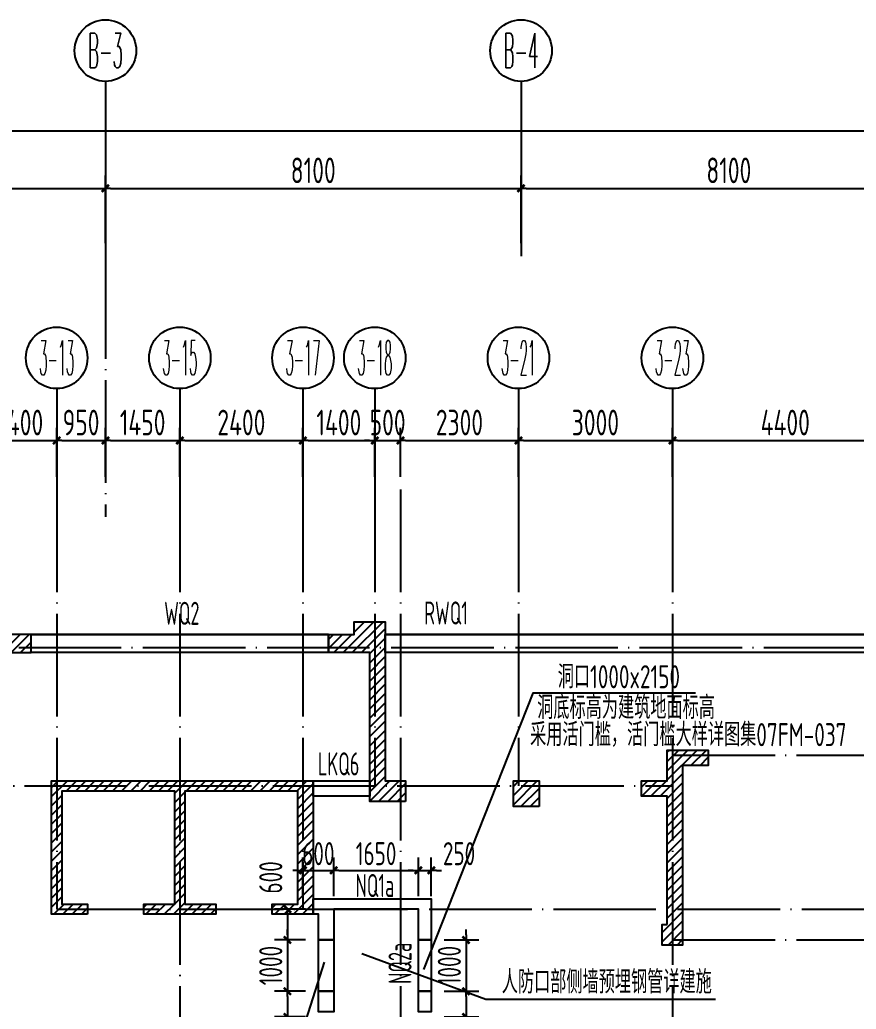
# Model space of a CAD drawing. Header units: millimetres. Extents: x 156735 to 386235, y 467499 to 703525.
# Drawn here: x 208877 to 225179, y 663145 to 682425 of the extents above; entities that cross this region are included whole.
import ezdxf
from ezdxf.enums import TextEntityAlignment as Align

# ---------------------------------------------------------------- set-up
doc = ezdxf.new("R2010")
doc.units = ezdxf.units.MM
doc.header["$LTSCALE"] = 100
doc.header["$PDMODE"] = 35
doc.header["$PDSIZE"] = 200
doc.linetypes.add('DOTE', pattern=[2.42, 2, -0.2, 0.02, -0.2])
for name, color, linetype in [('B-TEXT', 7, 'Continuous'), ('colu-主楼', 7, 'Continuous'), ('h斜线-主楼', 7, 'Continuous'), ('Q-AXIS', 3, 'Continuous'), ('Q-DIM', 4, 'Continuous'), ('Q-dote', 253, 'DOTE'), ('Q-TEXT', 2, 'Continuous'), ('Q-门框', 6, 'Continuous'), ('WALL', 3, 'Continuous'), ('wall-主楼', 2, 'Continuous')]:
    doc.layers.add(name, color=color, linetype=linetype)
doc.styles.add('_TCH_AXIS', font='COMPLEX', dxfattribs={"bigfont": 'GBCBIG'})
doc.styles.add('COMPLEX', font='tssdeng.shx', dxfattribs={"width": 0.7, "bigfont": 'tssdchn.shx'})
doc.styles.add('TSSD_Dimension', font='Tssdeng.shx', dxfattribs={"width": 0.7, "bigfont": 'hztxt.shx'})
doc.styles.add('TSSD_REIN', font='Tssdeng.shx', dxfattribs={"width": 0.7, "bigfont": 'hztxt.shx'})
doc.dimstyles.new('TSSD_100_100$0', dxfattribs={"dimtxt": 300, "dimasz": 100, "dimexe": 250, "dimexo": 250, "dimgap": 100, "dimtad": 1, "dimdec": 0, "dimzin": 0, "dimdsep": 46, "dimtxsty": 'TSSD_Dimension', "dimblk": '_tsdbk', "dimblk1": '_tsdbk', "dimblk2": '_tsdbk', "dimsah": 1, "dimcen": 0, "dimclrt": 7, "dimadec": 0, "dimazin": 0, "dimtfac": 1, "dimtdec": 0, "dimtix": 1, "dimtmove": 2, "dimatfit": 3, "dimldrblk": '_tsdbk', "dimfxl": 1, "dimtolj": 1, "dimtzin": 0, "dimarcsym": 0})
pattern_1 = [(45, (-467527.32, -323147.44), (-89.802561, 89.802561), [])]

# ---------------------------------------------------------------- blocks, each defined once
blk = doc.blocks.new('_tsdbk')
blk.add_line((-1, 0), (0, 0))
at = {"const_width": 0.5}
blk.add_lwpolyline([(-0.7, -0.7), (0.7, 0.7)], dxfattribs=at)
blk = doc.blocks.new('*D107')
at = {"layer": 'Defpoints', "color": 0}
for p in [(359046, 680262), (196946, 678055), (359046, 678055)]:
    blk.add_point(p, dxfattribs=at)
at = {"layer": 'Q-AXIS', "color": 0, "lineweight": -2}
for p, q in [((196946, 678305), (196946, 680512)), ((359046, 678305), (359046, 680512)), ((197046, 680262), (358946, 680262))]:
    blk.add_line(p, q, dxfattribs=at)
at = {"layer": 'Q-AXIS', "color": 0, "lineweight": -2, "xscale": 100, "yscale": 100, "zscale": 100, "rotation": 180}
blk.add_blockref('_tsdbk', (196946, 680262), dxfattribs=at)
at = {"layer": 'Q-AXIS', "color": 0, "lineweight": -2, "xscale": 100, "yscale": 100, "zscale": 100}
blk.add_blockref('_tsdbk', (359046, 680262), dxfattribs=at)
at = {"layer": 'Q-AXIS', "color": 7, "insert": (250239, 680612), "char_height": 500, "attachment_point": 5, "style": 'TSSD_Dimension'}
blk.add_mtext('\\A1;162100', dxfattribs=at)
blk = doc.blocks.new('*D171')
at = {"layer": 'Defpoints', "color": 0}
for p in [(210546, 674227), (209596, 673272), (210546, 673272)]:
    blk.add_point(p, dxfattribs=at)
at = {"layer": 'Q-AXIS', "color": 0, "lineweight": -2}
for p, q in [((209596, 673522), (209596, 674477)), ((210546, 673522), (210546, 674477)), ((209696, 674227), (210446, 674227))]:
    blk.add_line(p, q, dxfattribs=at)
at = {"layer": 'Q-AXIS', "color": 0, "lineweight": -2, "xscale": 100, "yscale": 100, "zscale": 100, "rotation": 180}
blk.add_blockref('_tsdbk', (209596, 674227), dxfattribs=at)
at = {"layer": 'Q-AXIS', "color": 0, "lineweight": -2, "xscale": 100, "yscale": 100, "zscale": 100}
blk.add_blockref('_tsdbk', (210546, 674227), dxfattribs=at)
at = {"layer": 'Q-AXIS', "color": 7, "insert": (210071, 674577), "char_height": 500, "attachment_point": 5, "style": 'TSSD_Dimension'}
blk.add_mtext('\\A1;950', dxfattribs=at)
blk = doc.blocks.new('_AXISO')
blk.add_circle((0, 0), 0.5)
at = {"layer": 'B-TEXT', "style": 'COMPLEX', "width": 1.450893}
blk.add_attdef('A', text='', height=0.56, dxfattribs=at).set_placement((0.249375, -0.28), (0.749375, -0.28), align=Align.FIT)
blk = doc.blocks.new('*D173')
at = {"layer": 'Defpoints', "color": 0}
for p in [(210546, 679141), (202446, 677820), (210546, 677820)]:
    blk.add_point(p, dxfattribs=at)
at = {"layer": 'Q-AXIS', "color": 0, "lineweight": -2}
for p, q in [((202446, 678070), (202446, 679391)), ((210546, 678070), (210546, 679391)), ((202546, 679141), (210446, 679141))]:
    blk.add_line(p, q, dxfattribs=at)
at = {"layer": 'Q-AXIS', "color": 0, "lineweight": -2, "xscale": 100, "yscale": 100, "zscale": 100, "rotation": 180}
blk.add_blockref('_tsdbk', (202446, 679141), dxfattribs=at)
at = {"layer": 'Q-AXIS', "color": 0, "lineweight": -2, "xscale": 100, "yscale": 100, "zscale": 100}
blk.add_blockref('_tsdbk', (210546, 679141), dxfattribs=at)
at = {"layer": 'Q-AXIS', "color": 7, "insert": (206496, 679491), "char_height": 500, "attachment_point": 5, "style": 'TSSD_Dimension'}
blk.add_mtext('\\A1;8100', dxfattribs=at)
blk = doc.blocks.new('*D233')
at = {"layer": 'Defpoints', "color": 0}
for p in [(209596, 674227), (208196, 673272), (209596, 673272)]:
    blk.add_point(p, dxfattribs=at)
at = {"layer": 'Q-AXIS', "color": 0, "lineweight": -2}
for p, q in [((208196, 673522), (208196, 674477)), ((209596, 673522), (209596, 674477)), ((208296, 674227), (209496, 674227))]:
    blk.add_line(p, q, dxfattribs=at)
at = {"layer": 'Q-AXIS', "color": 0, "lineweight": -2, "xscale": 100, "yscale": 100, "zscale": 100, "rotation": 180}
blk.add_blockref('_tsdbk', (208196, 674227), dxfattribs=at)
at = {"layer": 'Q-AXIS', "color": 0, "lineweight": -2, "xscale": 100, "yscale": 100, "zscale": 100}
blk.add_blockref('_tsdbk', (209596, 674227), dxfattribs=at)
at = {"layer": 'Q-AXIS', "color": 7, "insert": (208896, 674577), "char_height": 500, "attachment_point": 5, "style": 'TSSD_Dimension'}
blk.add_mtext('\\A1;1400', dxfattribs=at)
blk = doc.blocks.new('*D285')
at = {"layer": 'Defpoints', "color": 0}
for p in [(225996, 674227), (221596, 673272), (225996, 673272)]:
    blk.add_point(p, dxfattribs=at)
at = {"layer": 'Q-AXIS', "color": 0, "lineweight": -2}
for p, q in [((221596, 673522), (221596, 674477)), ((225996, 673522), (225996, 674477)), ((221696, 674227), (225896, 674227))]:
    blk.add_line(p, q, dxfattribs=at)
at = {"layer": 'Q-AXIS', "color": 0, "lineweight": -2, "xscale": 100, "yscale": 100, "zscale": 100, "rotation": 180}
blk.add_blockref('_tsdbk', (221596, 674227), dxfattribs=at)
at = {"layer": 'Q-AXIS', "color": 0, "lineweight": -2, "xscale": 100, "yscale": 100, "zscale": 100}
blk.add_blockref('_tsdbk', (225996, 674227), dxfattribs=at)
at = {"layer": 'Q-AXIS', "color": 7, "insert": (223796, 674577), "char_height": 500, "attachment_point": 5, "style": 'TSSD_Dimension'}
blk.add_mtext('\\A1;4400', dxfattribs=at)
blk = doc.blocks.new('*D291')
at = {"layer": 'Defpoints', "color": 0}
for p in [(218596, 674227), (216296, 673272), (218596, 673272)]:
    blk.add_point(p, dxfattribs=at)
at = {"layer": 'Q-AXIS', "color": 0, "lineweight": -2}
for p, q in [((216296, 673522), (216296, 674477)), ((218596, 673522), (218596, 674477)), ((216396, 674227), (218496, 674227))]:
    blk.add_line(p, q, dxfattribs=at)
at = {"layer": 'Q-AXIS', "color": 0, "lineweight": -2, "xscale": 100, "yscale": 100, "zscale": 100, "rotation": 180}
blk.add_blockref('_tsdbk', (216296, 674227), dxfattribs=at)
at = {"layer": 'Q-AXIS', "color": 0, "lineweight": -2, "xscale": 100, "yscale": 100, "zscale": 100}
blk.add_blockref('_tsdbk', (218596, 674227), dxfattribs=at)
at = {"layer": 'Q-AXIS', "color": 7, "insert": (217446, 674577), "char_height": 500, "attachment_point": 5, "style": 'TSSD_Dimension'}
blk.add_mtext('\\A1;2300', dxfattribs=at)
blk = doc.blocks.new('*D292')
at = {"layer": 'Defpoints', "color": 0}
for p in [(214396, 674227), (211996, 673272), (214396, 673272)]:
    blk.add_point(p, dxfattribs=at)
at = {"layer": 'Q-AXIS', "color": 0, "lineweight": -2}
for p, q in [((211996, 673522), (211996, 674477)), ((214396, 673522), (214396, 674477)), ((212096, 674227), (214296, 674227))]:
    blk.add_line(p, q, dxfattribs=at)
at = {"layer": 'Q-AXIS', "color": 0, "lineweight": -2, "xscale": 100, "yscale": 100, "zscale": 100, "rotation": 180}
blk.add_blockref('_tsdbk', (211996, 674227), dxfattribs=at)
at = {"layer": 'Q-AXIS', "color": 0, "lineweight": -2, "xscale": 100, "yscale": 100, "zscale": 100}
blk.add_blockref('_tsdbk', (214396, 674227), dxfattribs=at)
at = {"layer": 'Q-AXIS', "color": 7, "insert": (213196, 674577), "char_height": 500, "attachment_point": 5, "style": 'TSSD_Dimension'}
blk.add_mtext('\\A1;2400', dxfattribs=at)
blk = doc.blocks.new('*D293')
at = {"layer": 'Defpoints', "color": 0}
for p in [(211996, 674227), (210546, 673272), (211996, 673272)]:
    blk.add_point(p, dxfattribs=at)
at = {"layer": 'Q-AXIS', "color": 0, "lineweight": -2}
for p, q in [((210546, 673522), (210546, 674477)), ((211996, 673522), (211996, 674477)), ((210646, 674227), (211896, 674227))]:
    blk.add_line(p, q, dxfattribs=at)
at = {"layer": 'Q-AXIS', "color": 0, "lineweight": -2, "xscale": 100, "yscale": 100, "zscale": 100, "rotation": 180}
blk.add_blockref('_tsdbk', (210546, 674227), dxfattribs=at)
at = {"layer": 'Q-AXIS', "color": 0, "lineweight": -2, "xscale": 100, "yscale": 100, "zscale": 100}
blk.add_blockref('_tsdbk', (211996, 674227), dxfattribs=at)
at = {"layer": 'Q-AXIS', "color": 7, "insert": (211271, 674577), "char_height": 500, "attachment_point": 5, "style": 'TSSD_Dimension'}
blk.add_mtext('\\A1;1450', dxfattribs=at)
blk = doc.blocks.new('*D294')
at = {"layer": 'Defpoints', "color": 0}
for p in [(215796, 674227), (214396, 673272), (215796, 673272)]:
    blk.add_point(p, dxfattribs=at)
at = {"layer": 'Q-AXIS', "color": 0, "lineweight": -2}
for p, q in [((214396, 673522), (214396, 674477)), ((215796, 673522), (215796, 674477)), ((214496, 674227), (215696, 674227))]:
    blk.add_line(p, q, dxfattribs=at)
at = {"layer": 'Q-AXIS', "color": 0, "lineweight": -2, "xscale": 100, "yscale": 100, "zscale": 100, "rotation": 180}
blk.add_blockref('_tsdbk', (214396, 674227), dxfattribs=at)
at = {"layer": 'Q-AXIS', "color": 0, "lineweight": -2, "xscale": 100, "yscale": 100, "zscale": 100}
blk.add_blockref('_tsdbk', (215796, 674227), dxfattribs=at)
at = {"layer": 'Q-AXIS', "color": 7, "insert": (215096, 674577), "char_height": 500, "attachment_point": 5, "style": 'TSSD_Dimension'}
blk.add_mtext('\\A1;1400', dxfattribs=at)
blk = doc.blocks.new('*D295')
at = {"layer": 'Defpoints', "color": 0}
for p in [(221596, 674227), (218596, 673272), (221596, 673272)]:
    blk.add_point(p, dxfattribs=at)
at = {"layer": 'Q-AXIS', "color": 0, "lineweight": -2}
for p, q in [((218596, 673522), (218596, 674477)), ((221596, 673522), (221596, 674477)), ((218696, 674227), (221496, 674227))]:
    blk.add_line(p, q, dxfattribs=at)
at = {"layer": 'Q-AXIS', "color": 0, "lineweight": -2, "xscale": 100, "yscale": 100, "zscale": 100, "rotation": 180}
blk.add_blockref('_tsdbk', (218596, 674227), dxfattribs=at)
at = {"layer": 'Q-AXIS', "color": 0, "lineweight": -2, "xscale": 100, "yscale": 100, "zscale": 100}
blk.add_blockref('_tsdbk', (221596, 674227), dxfattribs=at)
at = {"layer": 'Q-AXIS', "color": 7, "insert": (220096, 674577), "char_height": 500, "attachment_point": 5, "style": 'TSSD_Dimension'}
blk.add_mtext('\\A1;3000', dxfattribs=at)
blk = doc.blocks.new('*D307')
at = {"layer": 'Defpoints', "color": 0}
for p in [(226746, 679141), (218646, 677820), (226746, 677820)]:
    blk.add_point(p, dxfattribs=at)
at = {"layer": 'Q-AXIS', "color": 0, "lineweight": -2}
for p, q in [((218646, 678070), (218646, 679391)), ((226746, 678070), (226746, 679391)), ((218746, 679141), (226646, 679141))]:
    blk.add_line(p, q, dxfattribs=at)
at = {"layer": 'Q-AXIS', "color": 0, "lineweight": -2, "xscale": 100, "yscale": 100, "zscale": 100, "rotation": 180}
blk.add_blockref('_tsdbk', (218646, 679141), dxfattribs=at)
at = {"layer": 'Q-AXIS', "color": 0, "lineweight": -2, "xscale": 100, "yscale": 100, "zscale": 100}
blk.add_blockref('_tsdbk', (226746, 679141), dxfattribs=at)
at = {"layer": 'Q-AXIS', "color": 7, "insert": (222696, 679491), "char_height": 500, "attachment_point": 5, "style": 'TSSD_Dimension'}
blk.add_mtext('\\A1;8100', dxfattribs=at)
blk = doc.blocks.new('*D308')
at = {"layer": 'Defpoints', "color": 0}
for p in [(218646, 679141), (210546, 677820), (218646, 677820)]:
    blk.add_point(p, dxfattribs=at)
at = {"layer": 'Q-AXIS', "color": 0, "lineweight": -2}
for p, q in [((210546, 678070), (210546, 679391)), ((218646, 678070), (218646, 679391)), ((210646, 679141), (218546, 679141))]:
    blk.add_line(p, q, dxfattribs=at)
at = {"layer": 'Q-AXIS', "color": 0, "lineweight": -2, "xscale": 100, "yscale": 100, "zscale": 100, "rotation": 180}
blk.add_blockref('_tsdbk', (210546, 679141), dxfattribs=at)
at = {"layer": 'Q-AXIS', "color": 0, "lineweight": -2, "xscale": 100, "yscale": 100, "zscale": 100}
blk.add_blockref('_tsdbk', (218646, 679141), dxfattribs=at)
at = {"layer": 'Q-AXIS', "color": 7, "insert": (214596, 679491), "char_height": 500, "attachment_point": 5, "style": 'TSSD_Dimension'}
blk.add_mtext('\\A1;8100', dxfattribs=at)
blk = doc.blocks.new('*D791')
at = {"layer": 'Defpoints', "color": 0}
for p in [(216296, 674227), (215796, 673272), (216296, 673272)]:
    blk.add_point(p, dxfattribs=at)
at = {"layer": 'Q-AXIS', "color": 0, "lineweight": -2}
for p, q in [((215796, 673522), (215796, 674477)), ((216296, 673522), (216296, 674477)), ((215696, 674227), (215596, 674227)), ((215796, 674227), (216296, 674227)), ((216396, 674227), (216496, 674227))]:
    blk.add_line(p, q, dxfattribs=at)
at = {"layer": 'Q-AXIS', "color": 0, "lineweight": -2, "xscale": 100, "yscale": 100, "zscale": 100}
blk.add_blockref('_tsdbk', (215796, 674227), dxfattribs=at)
at = {"layer": 'Q-AXIS', "color": 0, "lineweight": -2, "xscale": 100, "yscale": 100, "zscale": 100, "rotation": 180}
blk.add_blockref('_tsdbk', (216296, 674227), dxfattribs=at)
at = {"layer": 'Q-AXIS', "color": 7, "insert": (216046, 674577), "char_height": 500, "attachment_point": 5, "style": 'TSSD_Dimension'}
blk.add_mtext('\\A1;500', dxfattribs=at)
blk = doc.blocks.new('*D814')
at = {"layer": 'Defpoints', "color": 0}
for p in [(216896, 664495), (216896, 663495), (217574, 663495)]:
    blk.add_point(p, dxfattribs=at)
at = {"layer": 'Q-DIM', "color": 0, "lineweight": -2}
for p, q in [((217574, 664595), (217574, 664695)), ((217146, 664495), (217824, 664495)), ((217574, 664495), (217574, 663495)), ((217146, 663495), (217824, 663495)), ((217574, 663395), (217574, 663295))]:
    blk.add_line(p, q, dxfattribs=at)
at = {"layer": 'Q-DIM', "color": 0, "lineweight": -2, "xscale": 100, "yscale": 100, "zscale": 100}
for p, rotation in [((217574, 664495), 270), ((217574, 663495), 90)]:
    blk.add_blockref('_tsdbk', p, dxfattribs=dict(at, rotation=rotation))
at = {"layer": 'Q-DIM', "color": 7, "insert": (217249, 663995), "char_height": 450, "attachment_point": 5, "rotation": 90, "style": 'TSSD_Dimension'}
blk.add_mtext('\\A1;1000', dxfattribs=at)
blk = doc.blocks.new('*D815')
at = {"layer": 'Defpoints', "color": 0}
for p in [(216896, 663495), (216896, 662995), (217574, 662995)]:
    blk.add_point(p, dxfattribs=at)
at = {"layer": 'Q-DIM', "color": 0, "lineweight": -2}
for p, q in [((217146, 663495), (217824, 663495)), ((217574, 663395), (217574, 663095)), ((217146, 662995), (217824, 662995))]:
    blk.add_line(p, q, dxfattribs=at)
at = {"layer": 'Q-DIM', "color": 0, "lineweight": -2, "xscale": 100, "yscale": 100, "zscale": 100}
for p, rotation in [((217574, 663495), 90), ((217574, 662995), 270)]:
    blk.add_blockref('_tsdbk', p, dxfattribs=dict(at, rotation=rotation))
at = {"layer": 'Q-DIM', "color": 7, "insert": (217260, 662516), "char_height": 450, "attachment_point": 5, "rotation": 90, "style": 'TSSD_Dimension'}
blk.add_mtext('\\A1;500', dxfattribs=at)
blk = doc.blocks.new('*D816')
at = {"layer": 'Defpoints', "color": 0}
for p in [(214696, 664495), (214093, 663495), (214696, 663495)]:
    blk.add_point(p, dxfattribs=at)
at = {"layer": 'Q-DIM', "color": 0, "lineweight": -2}
for p, q in [((214093, 664595), (214093, 664695)), ((214446, 664495), (213843, 664495)), ((214093, 664495), (214093, 663495)), ((214446, 663495), (213843, 663495)), ((214093, 663395), (214093, 663295))]:
    blk.add_line(p, q, dxfattribs=at)
at = {"layer": 'Q-DIM', "color": 0, "lineweight": -2, "xscale": 100, "yscale": 100, "zscale": 100}
for p, rotation in [((214093, 664495), 270), ((214093, 663495), 90)]:
    blk.add_blockref('_tsdbk', p, dxfattribs=dict(at, rotation=rotation))
at = {"layer": 'Q-DIM', "color": 7, "insert": (213768, 663995), "char_height": 450, "attachment_point": 5, "rotation": 90, "style": 'TSSD_Dimension'}
blk.add_mtext('\\A1;1000', dxfattribs=at)
blk = doc.blocks.new('*D817')
at = {"layer": 'Defpoints', "color": 0}
for p in [(214696, 663495), (214093, 662995), (214696, 662995)]:
    blk.add_point(p, dxfattribs=at)
at = {"layer": 'Q-DIM', "color": 0, "lineweight": -2}
for p, q in [((214446, 663495), (213843, 663495)), ((214093, 663395), (214093, 663095)), ((214446, 662995), (213843, 662995))]:
    blk.add_line(p, q, dxfattribs=at)
at = {"layer": 'Q-DIM', "color": 0, "lineweight": -2, "xscale": 100, "yscale": 100, "zscale": 100}
for p, rotation in [((214093, 663495), 90), ((214093, 662995), 270)]:
    blk.add_blockref('_tsdbk', p, dxfattribs=dict(at, rotation=rotation))
at = {"layer": 'Q-DIM', "color": 7, "insert": (213768, 662615), "char_height": 450, "attachment_point": 5, "rotation": 90, "style": 'TSSD_Dimension'}
blk.add_mtext('\\A1;500', dxfattribs=at)
blk = doc.blocks.new('*D818')
at = {"layer": 'Defpoints', "color": 0}
for p in [(214696, 665095), (214093, 664495), (214696, 664495)]:
    blk.add_point(p, dxfattribs=at)
at = {"layer": 'Q-DIM', "color": 0, "lineweight": -2}
for p, q in [((214446, 665095), (213843, 665095)), ((214093, 664995), (214093, 664595)), ((214446, 664495), (213843, 664495))]:
    blk.add_line(p, q, dxfattribs=at)
at = {"layer": 'Q-DIM', "color": 0, "lineweight": -2, "xscale": 100, "yscale": 100, "zscale": 100}
for p, rotation in [((214093, 665095), 90), ((214093, 664495), 270)]:
    blk.add_blockref('_tsdbk', p, dxfattribs=dict(at, rotation=rotation))
at = {"layer": 'Q-DIM', "color": 7, "insert": (213768, 665713), "char_height": 450, "attachment_point": 5, "rotation": 90, "style": 'TSSD_Dimension'}
blk.add_mtext('\\A1;600', dxfattribs=at)
blk = doc.blocks.new('*D819')
at = {"layer": 'Defpoints', "color": 0}
for p in [(214996, 665851), (214396, 665095), (214996, 665095)]:
    blk.add_point(p, dxfattribs=at)
at = {"layer": 'Q-DIM', "color": 0, "lineweight": -2}
for p, q in [((214396, 665345), (214396, 666101)), ((214996, 665345), (214996, 666101)), ((214296, 665851), (214196, 665851)), ((214396, 665851), (214996, 665851)), ((215096, 665851), (215196, 665851))]:
    blk.add_line(p, q, dxfattribs=at)
at = {"layer": 'Q-DIM', "color": 0, "lineweight": -2, "xscale": 100, "yscale": 100, "zscale": 100}
blk.add_blockref('_tsdbk', (214396, 665851), dxfattribs=at)
at = {"layer": 'Q-DIM', "color": 0, "lineweight": -2, "xscale": 100, "yscale": 100, "zscale": 100, "rotation": 180}
blk.add_blockref('_tsdbk', (214996, 665851), dxfattribs=at)
at = {"layer": 'Q-DIM', "color": 7, "insert": (214696, 666176), "char_height": 450, "attachment_point": 5, "style": 'TSSD_Dimension'}
blk.add_mtext('\\A1;600', dxfattribs=at)
blk = doc.blocks.new('*D820')
at = {"layer": 'Defpoints', "color": 0}
for p in [(216646, 665851), (214996, 665095), (216646, 665095)]:
    blk.add_point(p, dxfattribs=at)
at = {"layer": 'Q-DIM', "color": 0, "lineweight": -2}
for p, q in [((214996, 665345), (214996, 666101)), ((216646, 665345), (216646, 666101)), ((215096, 665851), (216546, 665851))]:
    blk.add_line(p, q, dxfattribs=at)
at = {"layer": 'Q-DIM', "color": 0, "lineweight": -2, "xscale": 100, "yscale": 100, "zscale": 100, "rotation": 180}
blk.add_blockref('_tsdbk', (214996, 665851), dxfattribs=at)
at = {"layer": 'Q-DIM', "color": 0, "lineweight": -2, "xscale": 100, "yscale": 100, "zscale": 100}
blk.add_blockref('_tsdbk', (216646, 665851), dxfattribs=at)
at = {"layer": 'Q-DIM', "color": 7, "insert": (215821, 666176), "char_height": 450, "attachment_point": 5, "style": 'TSSD_Dimension'}
blk.add_mtext('\\A1;1650', dxfattribs=at)
blk = doc.blocks.new('*D821')
at = {"layer": 'Defpoints', "color": 0}
for p in [(216896, 665851), (216646, 665095), (216896, 665095)]:
    blk.add_point(p, dxfattribs=at)
at = {"layer": 'Q-DIM', "color": 0, "lineweight": -2}
for p, q in [((216646, 665345), (216646, 666101)), ((216896, 665345), (216896, 666101)), ((216546, 665851), (216446, 665851)), ((216646, 665851), (216896, 665851)), ((216996, 665851), (217096, 665851))]:
    blk.add_line(p, q, dxfattribs=at)
at = {"layer": 'Q-DIM', "color": 0, "lineweight": -2, "xscale": 100, "yscale": 100, "zscale": 100}
blk.add_blockref('_tsdbk', (216646, 665851), dxfattribs=at)
at = {"layer": 'Q-DIM', "color": 0, "lineweight": -2, "xscale": 100, "yscale": 100, "zscale": 100, "rotation": 180}
blk.add_blockref('_tsdbk', (216896, 665851), dxfattribs=at)
at = {"layer": 'Q-DIM', "color": 7, "insert": (217438, 666176), "char_height": 450, "attachment_point": 5, "style": 'TSSD_Dimension'}
blk.add_mtext('\\A1;250', dxfattribs=at)

msp = doc.modelspace()

# ---------------------------------------------------------------- hatches: boundary and pattern name
at = {"layer": 'h斜线-主楼'}
h = msp.add_hatch(dxfattribs=at)
h.set_pattern_fill('ANSI31', color=256, scale=40, style=0)
h.set_pattern_definition(pattern_1)
h.paths.add_polyline_path([(207596.5, 667194.7), (208296.5, 667194.7), (208296.5, 670094.7), (209096.5, 670094.7), (209096.5, 670444.7), (208596.5, 670444.7), (208596.5, 670694.7), (207996.5, 670694.7), (207996.5, 667594.7), (207596.5, 667594.7)])
h = msp.add_hatch(dxfattribs=at)
h.set_pattern_fill('ANSI31', color=256, scale=40, style=0)
h.set_pattern_definition(pattern_1)
h.paths.add_polyline_path([(216396.5, 667194.7), (215696.5, 667194.7), (215696.5, 670094.7), (214896.5, 670094.7), (214896.5, 670444.7), (215396.5, 670444.7), (215396.5, 670694.7), (215996.5, 670694.7), (215996.5, 667594.7), (216396.5, 667594.7)])
h = msp.add_hatch(dxfattribs=at)
h.set_pattern_fill('ANSI31', color=256, scale=40, style=0)
h.set_pattern_definition(pattern_1)
h.paths.add_polyline_path([(221496.5, 664794.7), (221496.5, 667294.7), (220996.5, 667294.7), (220996.5, 667594.7), (221496.5, 667594.7), (221496.5, 668194.7), (222296.5, 668194.7), (222296.5, 667894.7), (221796.5, 667894.7), (221796.5, 664394.7), (221396.5, 664394.7), (221396.5, 664794.7)])
h = msp.add_hatch(dxfattribs=at)
h.set_pattern_fill('ANSI31', color=256, scale=40, style=0)
h.set_pattern_definition(pattern_1)
h.paths.add_polyline_path([(210196.5, 664994.7), (209496.5, 664994.7), (209496.5, 667594.7), (214596.5, 667594.7), (214596.5, 664994.7), (213796.5, 664994.7), (213796.5, 665194.7), (214296.5, 665194.7), (214296.5, 667394.7), (212096.5, 667394.7), (212096.5, 665194.7), (212696.5, 665194.7), (212696.5, 664994.7), (211296.5, 664994.7), (211296.5, 665194.7), (211896.5, 665194.7), (211896.5, 667394.7), (209696.5, 667394.7), (209696.5, 665194.7), (210196.5, 665194.7)])
h = msp.add_hatch(dxfattribs=at)
h.set_pattern_fill('ANSI31', color=256, scale=40, style=0)
h.set_pattern_definition(pattern_1)
h.paths.add_polyline_path([(218996.5, 667094.7), (218496.5, 667094.7), (218496.5, 667594.7), (218996.5, 667594.7)])

# ---------------------------------------------------------------- linework, layer by layer
at = {"color": 1, "lineweight": 30}
msp.add_lwpolyline([(209096.5, 670444.7), (214896.5, 670444.7)], dxfattribs=at)
at = {"color": 6, "lineweight": 30}
msp.add_lwpolyline([(215996.5, 670444.7), (216112.4, 670444.7), (216296.5, 670444.7), (241934.2, 670444.7), (242896.5, 670444.7)], dxfattribs=at)
at = {"layer": 'colu-主楼'}
msp.add_lwpolyline([(218996.5, 667094.7), (218496.5, 667094.7), (218496.5, 667594.7), (218996.5, 667594.7)], close=True, dxfattribs=at)
at = {"layer": 'Q-AXIS'}
for p, q in [((210546.5, 681225.4), (210546.5, 677819.9)), ((218646.5, 681225.4), (218646.5, 677819.9)), ((209596.5, 675237.2), (209596.5, 673271.7)), ((211996.5, 675237.2), (211996.5, 673271.7)), ((214396.5, 675237.2), (214396.5, 673271.7)), ((215796.5, 675237.2), (215796.5, 673271.7)), ((218596.5, 675237.2), (218596.5, 673271.7)), ((221596.5, 675237.2), (221596.5, 673271.7))]:
    msp.add_line(p, q, dxfattribs=at)
at = {"layer": 'Q-dote', "ltscale": 10}
for p, q in [((210546.5, 677819.9), (210546.5, 672740.7)), ((209596.5, 673271.7), (209596.5, 665094.7)), ((211996.5, 673271.7), (211996.5, 654594.7)), ((214396.5, 673271.7), (214396.5, 665094.7)), ((215796.5, 673271.7), (215796.5, 667494.7)), ((216296.5, 673271.7), (216296.5, 659894.7)), ((218596.5, 673271.7), (218596.5, 667494.7)), ((221596.5, 673271.7), (221596.5, 650935)), ((189495.4, 670194.7), (242996.5, 670194.7)), ((221596.5, 668094.7), (233840.9, 668094.7)), ((189611, 667494.7), (221596.5, 667494.7)), ((209596.5, 665094.7), (233840.9, 665094.7)), ((221596.5, 664494.7), (233840.9, 664494.7))]:
    msp.add_line(p, q, dxfattribs=at)
at = {"layer": 'Q-TEXT'}
for points in [[(222047.4, 669302.2), (218877.7, 669302.2), (216742.7, 663918.1)], [(219333.3, 658830), (213150.7, 658830), (214818.2, 664060.1)]]:
    msp.add_lwpolyline(points, dxfattribs=at)
at = {"layer": 'Q-TEXT', "color": 3}
msp.add_lwpolyline([(215545.4, 664227.6), (217958.2, 663338.5), (222437.4, 663338.5)], dxfattribs=at)
at = {"layer": 'Q-门框'}
for points in [[(214696.5, 664494.7), (214996.5, 664494.7), (214996.5, 663494.7), (214696.5, 663494.7)], [(216646.5, 664494.7), (216896.5, 664494.7), (216896.5, 663494.7), (216646.5, 663494.7)]]:
    msp.add_lwpolyline(points, close=True, dxfattribs=at)
at = {"layer": 'WALL'}
for points in [[(209096.5, 670444.7), (214896.5, 670444.7), (214896.5, 670094.7), (209096.5, 670094.7)], [(215996.5, 670444.7), (232196.5, 670444.7), (232196.5, 670094.7), (215996.5, 670094.7)], [(214596.5, 667594.7), (215696.5, 667594.7), (215696.5, 667294.7), (214596.5, 667294.7)], [(214996.5, 665094.7), (214996.5, 664494.7), (214696.5, 664494.7), (214696.5, 664994.7), (214596.5, 664994.7), (214596.5, 665294.7), (216896.5, 665294.7), (216896.5, 664494.7), (216646.5, 664494.7), (216646.5, 665094.7)], [(214996.5, 663494.7), (214996.5, 663094.7), (214696.5, 663094.7), (214696.5, 663494.7)], [(216896.5, 663494.7), (216896.5, 663094.7), (216646.5, 663094.7), (216646.5, 663494.7)]]:
    msp.add_lwpolyline(points, close=True, dxfattribs=at)
at = {"layer": 'wall-主楼'}
for points in [[(207596.5, 667194.7), (208296.5, 667194.7), (208296.5, 670094.7), (209096.5, 670094.7), (209096.5, 670444.7), (208596.5, 670444.7), (208596.5, 670694.7), (207996.5, 670694.7), (207996.5, 667594.7), (207596.5, 667594.7)], [(216396.5, 667194.7), (215696.5, 667194.7), (215696.5, 670094.7), (214896.5, 670094.7), (214896.5, 670444.7), (215396.5, 670444.7), (215396.5, 670694.7), (215996.5, 670694.7), (215996.5, 667594.7), (216396.5, 667594.7)], [(221496.5, 664794.7), (221496.5, 667294.7), (220996.5, 667294.7), (220996.5, 667594.7), (221496.5, 667594.7), (221496.5, 668194.7), (222296.5, 668194.7), (222296.5, 667894.7), (221796.5, 667894.7), (221796.5, 664394.7), (221396.5, 664394.7), (221396.5, 664794.7)]]:
    msp.add_lwpolyline(points, close=True, dxfattribs=at)
msp.add_lwpolyline([(210196.5, 664994.7), (209496.5, 664994.7), (209496.5, 667594.7), (214596.5, 667594.7), (214596.5, 664994.7), (213796.5, 664994.7), (213796.5, 665194.7), (214296.5, 665194.7), (214296.5, 667394.7), (212096.5, 667394.7), (212096.5, 665194.7), (212696.5, 665194.7), (212696.5, 664994.7), (211296.5, 664994.7), (211296.5, 665194.7), (211896.5, 665194.7), (211896.5, 667394.7), (209696.5, 667394.7), (209696.5, 665194.7), (210196.5, 665194.7), (210196.5, 664994.7)], dxfattribs=at)

# ---------------------------------------------------------------- block references
at = {"layer": 'Q-AXIS'}
ref = msp.add_blockref('_AXISO', (210546.5, 681825.4), dxfattribs=dict(at, xscale=1199.999999999998, yscale=1200, zscale=1200, rotation=359.9996457873818))
ref.add_attrib('A', 'B-3', dxfattribs={"color": 7, "height": 678.82, "rotation": 359.99965, "style": '_TCH_AXIS', "width": 0.33871}).set_placement((210207.1, 681486), (210885.9, 681486), align=Align.FIT)
ref = msp.add_blockref('_AXISO', (218646.5, 681825.4), dxfattribs=dict(at, xscale=1199.999999999998, yscale=1200, zscale=1200, rotation=359.9996457873818))
ref.add_attrib('A', 'B-4', dxfattribs={"color": 7, "height": 678.82, "rotation": 359.99965, "style": '_TCH_AXIS', "width": 0.328125}).set_placement((218307.1, 681486), (218985.9, 681486), align=Align.FIT)
ref = msp.add_blockref('_AXISO', (209596.5, 675837.2), dxfattribs=dict(at, xscale=1199.999999999998, yscale=1200, zscale=1200, rotation=359.9996457873818))
ref.add_attrib('A', '3-13', dxfattribs={"color": 7, "height": 678.82, "rotation": 359.99965, "style": '_TCH_AXIS', "width": 0.283784}).set_placement((209257.1, 675497.8), (209935.9, 675497.8), align=Align.FIT)
ref = msp.add_blockref('_AXISO', (211996.5, 675837.2), dxfattribs=dict(at, xscale=1199.999999999998, yscale=1200, zscale=1200, rotation=359.9996457873818))
ref.add_attrib('A', '3-15', dxfattribs={"color": 7, "height": 678.82, "rotation": 359.99965, "style": '_TCH_AXIS', "width": 0.283784}).set_placement((211657.1, 675497.8), (212335.9, 675497.8), align=Align.FIT)
ref = msp.add_blockref('_AXISO', (214396.5, 675837.2), dxfattribs=dict(at, xscale=1199.999999999998, yscale=1200, zscale=1200, rotation=359.9996457873818))
ref.add_attrib('A', '3-17', dxfattribs={"color": 7, "height": 678.82, "rotation": 359.99965, "style": '_TCH_AXIS', "width": 0.283784}).set_placement((214057.1, 675497.8), (214735.9, 675497.8), align=Align.FIT)
ref = msp.add_blockref('_AXISO', (215796.5, 675837.2), dxfattribs=dict(at, xscale=1199.999999999998, yscale=1200, zscale=1200, rotation=359.9996457873818))
ref.add_attrib('A', '3-18', dxfattribs={"color": 7, "height": 678.82, "rotation": 359.99965, "style": '_TCH_AXIS', "width": 0.283784}).set_placement((215457.1, 675497.8), (216135.9, 675497.8), align=Align.FIT)
ref = msp.add_blockref('_AXISO', (218596.5, 675837.2), dxfattribs=dict(at, xscale=1199.999999999998, yscale=1200, zscale=1200, rotation=359.9996457873818))
ref.add_attrib('A', '3-21', dxfattribs={"color": 7, "height": 678.82, "rotation": 359.99965, "style": '_TCH_AXIS', "width": 0.283784}).set_placement((218257.1, 675497.8), (218935.9, 675497.8), align=Align.FIT)
ref = msp.add_blockref('_AXISO', (221596.5, 675837.2), dxfattribs=dict(at, xscale=1199.999999999998, yscale=1200, zscale=1200, rotation=359.9996457873818))
ref.add_attrib('A', '3-23', dxfattribs={"color": 7, "height": 678.82, "rotation": 359.99965, "style": '_TCH_AXIS', "width": 0.265823}).set_placement((221257.1, 675497.8), (221935.9, 675497.8), align=Align.FIT)

# ---------------------------------------------------------------- texts
at = {"layer": 'Q-TEXT', "style": 'TSSD_REIN', "width": 0.6}
for s, rotation, p in [('WQ2', 360, (211691, 670634.6)), ('RWQ1', 360, (216757.5, 670640.9)), ('LKQ6', 360, (214686.3, 667700.2)), ('NQ1a', 360, (215420.5, 665329.2)), ('NQ2a', 90, (216512.7, 663637.4))]:
    msp.add_text(s, height=450, rotation=rotation, dxfattribs=at).set_placement(p)
at = {"layer": 'Q-TEXT', "style": 'TSSD_REIN', "width": 0.7}
for s, p in [('洞口1000x2150', (219362, 669398.8)), ('洞底标高为建筑地面标高', (218961.2, 668798.5)), ('采用活门槛，活门槛大样详图集07FM-037', (218822.4, 668270.2))]:
    msp.add_text(s, height=450, dxfattribs=at).set_placement(p)
at = {"layer": 'Q-TEXT', "color": 3, "style": 'TSSD_REIN', "width": 0.7}
msp.add_text('人防口部侧墙预埋钢管详建施', height=450, dxfattribs=at).set_placement((218269.7, 663450.7))

# ---------------------------------------------------------------- dimensions: what is measured, and where the dimension line sits
at = {"layer": 'Q-AXIS'}
dim = msp.add_linear_dim(base=(359046.5, 680262.3), p1=(196946.5, 678055.1), p2=(359046.5, 678055.1), dimstyle='TSSD_100_100$0', override={"dimtxt": 500}, dxfattribs=at)
dim.commit()
dim.dimension.update_dxf_attribs({"geometry": '*D107', "text_midpoint": (250239, 680612.3), "dimtype": 160})
for base, p1, p2, picture, middle in [((210546.5, 679141.4), (202446.5, 677819.9), (210546.5, 677819.9), '*D173', (206496.5, 679491.4)), ((218646.5, 679141.4), (210546.5, 677819.9), (218646.5, 677819.9), '*D308', (214596.5, 679491.4)), ((226746.5, 679141.4), (218646.5, 677819.9), (226746.5, 677819.9), '*D307', (222696.5, 679491.4)), ((209596.5, 674226.5), (208196.5, 673271.7), (209596.5, 673271.7), '*D233', (208896.5, 674576.5)), ((210546.5, 674226.5), (209596.5, 673271.7), (210546.5, 673271.7), '*D171', (210071.5, 674576.5)), ((211996.5, 674226.5), (210546.5, 673271.7), (211996.5, 673271.7), '*D293', (211271.5, 674576.5)), ((214396.5, 674226.5), (211996.5, 673271.7), (214396.5, 673271.7), '*D292', (213196.5, 674576.5)), ((215796.5, 674226.5), (214396.5, 673271.7), (215796.5, 673271.7), '*D294', (215096.5, 674576.5)), ((216296.5, 674226.5), (215796.5, 673271.7), (216296.5, 673271.7), '*D791', (216046.5, 674576.5)), ((218596.5, 674226.5), (216296.5, 673271.7), (218596.5, 673271.7), '*D291', (217446.5, 674576.5)), ((221596.5, 674226.5), (218596.5, 673271.7), (221596.5, 673271.7), '*D295', (220096.5, 674576.5)), ((225996.5, 674226.5), (221596.5, 673271.7), (225996.5, 673271.7), '*D285', (223796.5, 674576.5))]:
    dim = msp.add_linear_dim(base=base, p1=p1, p2=p2, dimstyle='TSSD_100_100$0', override={"dimtxt": 500}, dxfattribs=at)
    dim.commit()
    dim.dimension.update_dxf_attribs({"geometry": picture, "text_midpoint": middle})
at = {"layer": 'Q-DIM'}
for base, p1, p2, picture, middle in [((214996.5, 665850.9), (214396.5, 665094.7), (214996.5, 665094.7), '*D819', (214696.5, 666175.9)), ((216646.5, 665850.9), (214996.5, 665094.7), (216646.5, 665094.7), '*D820', (215821.5, 666175.9))]:
    dim = msp.add_linear_dim(base=base, p1=p1, p2=p2, dimstyle='TSSD_100_100$0', override={"dimtxt": 450}, dxfattribs=at)
    dim.commit()
    dim.dimension.update_dxf_attribs({"geometry": picture, "text_midpoint": middle})
dim = msp.add_linear_dim(base=(216896.5, 665850.9), p1=(216646.5, 665094.7), p2=(216896.5, 665094.7), dimstyle='TSSD_100_100$0', override={"dimtxt": 450}, dxfattribs=at)
dim.commit()
dim.dimension.update_dxf_attribs({"geometry": '*D821', "text_midpoint": (217438.1, 666175.9), "dimtype": 160})
for base, p1, p2, picture, middle in [((214093.2, 664494.7), (214696.5, 665094.7), (214696.5, 664494.7), '*D818', (213768.2, 665712.8)), ((214093.2, 662994.7), (214696.5, 663494.7), (214696.5, 662994.7), '*D817', (213768.2, 662614.5)), ((217574.4, 662994.7), (216896.5, 663494.7), (216896.5, 662994.7), '*D815', (217260.5, 662515.7))]:
    dim = msp.add_linear_dim(base=base, p1=p1, p2=p2, angle=90, dimstyle='TSSD_100_100$0', override={"dimtxt": 450}, dxfattribs=at)
    dim.commit()
    dim.dimension.update_dxf_attribs({"geometry": picture, "text_midpoint": middle, "dimtype": 160})
for base, p1, p2, picture, middle in [((214093.2, 663494.7), (214696.5, 664494.7), (214696.5, 663494.7), '*D816', (213768.2, 663994.7)), ((217574.4, 663494.7), (216896.5, 664494.7), (216896.5, 663494.7), '*D814', (217249.4, 663994.7))]:
    dim = msp.add_linear_dim(base=base, p1=p1, p2=p2, angle=90, dimstyle='TSSD_100_100$0', override={"dimtxt": 450}, dxfattribs=at)
    dim.commit()
    dim.dimension.update_dxf_attribs({"geometry": picture, "text_midpoint": middle})

doc.saveas('drawing.dxf')
